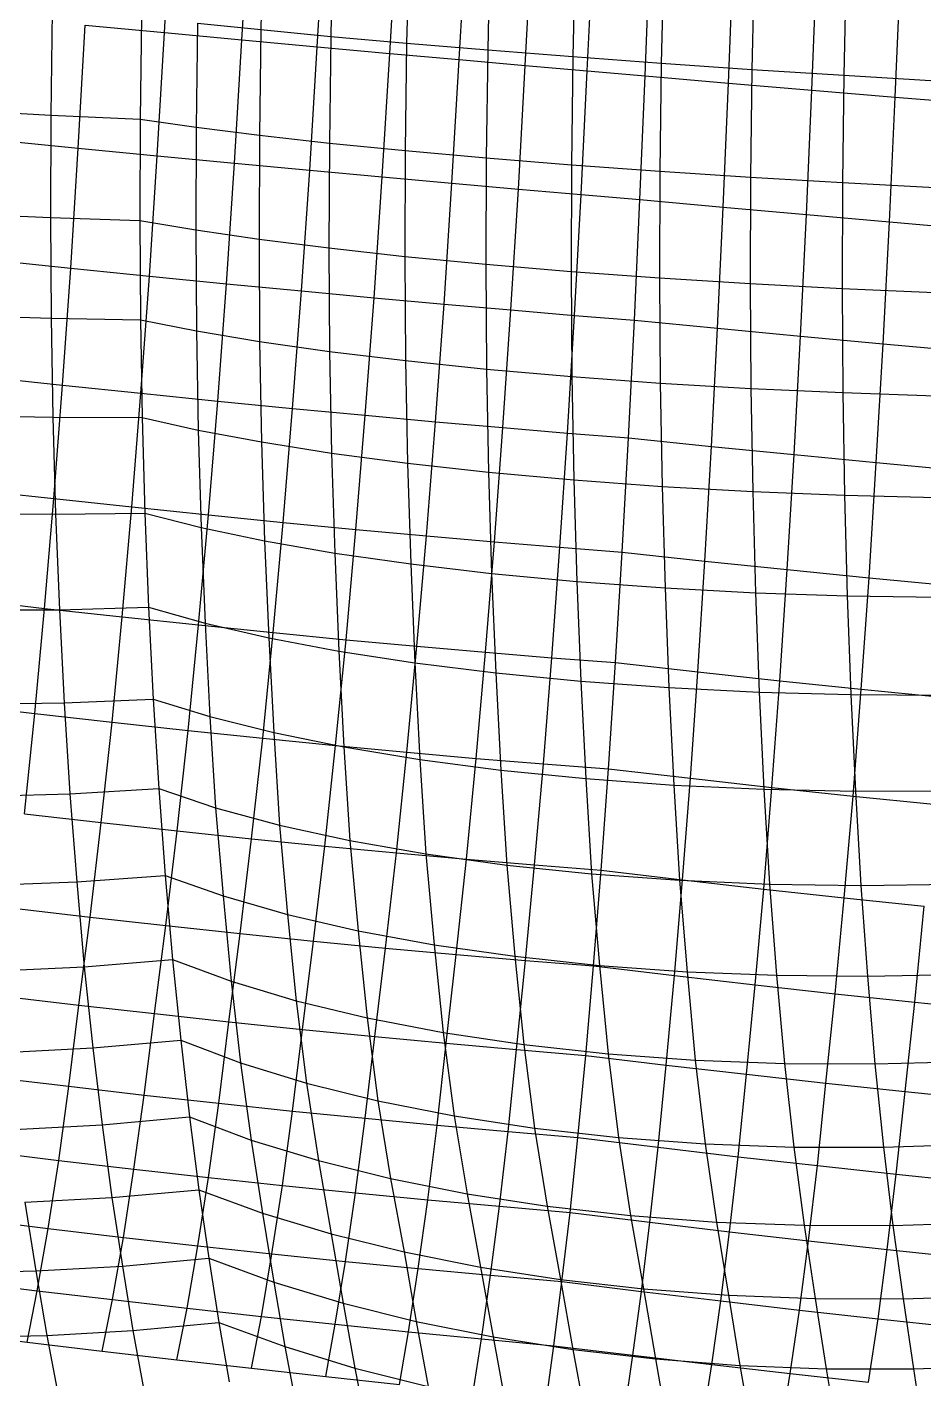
# Model space of a CAD drawing. Extents: x -429 to 429, y -1 to 209.
# Drawn here: x -203.63 to -181.95, y 22.61 to 55.28 of the extents above; entities that cross this region are included whole.
import ezdxf

# ---------------------------------------------------------------- set-up
doc = ezdxf.new("R2010")
doc.units = 0

msp = doc.modelspace()

# ---------------------------------------------------------------- linework, layer by layer
at = {"layer": 'default', "color": 3, "linetype": 'CONTINUOUS'}
for p, q in [((-200.312, 55.145, 54.241), (-200.144, 58.182, 54.443)), ((-198.438, 54.97, 53.578), (-198.264, 58.012, 53.782)), ((-196.618, 54.803, 52.778), (-196.441, 57.848, 52.976)), ((-194.864, 54.643, 51.844), (-194.688, 57.691, 52.031)), ((-193.186, 54.492, 50.782), (-193.014, 57.542, 50.952)), ((-191.591, 54.35, 49.598), (-191.431, 57.401, 49.745)), ((-190.09, 54.219, 48.299), (-189.947, 57.271, 48.418)), ((-188.69, 54.099, 46.89), (-188.572, 57.15, 46.979)), ((-188.69, 54.099, 46.89), (-188.572, 57.15, 46.979)), ((-186.678, 53.925, 47.055), (-186.558, 56.987, 47.183)), ((-184.66, 53.754, 47.07), (-184.534, 56.824, 47.231)), ((-182.647, 53.586, 46.935), (-182.514, 56.663, 47.12)), ((-202.398, 52.356, 54.55), (-202.232, 55.325, 54.762)), ((-202.232, 55.325, 54.762), (-200.312, 55.145, 54.241)), ((-200.486, 52.17, 54.02), (-200.312, 55.145, 54.241)), ((-200.312, 55.145, 54.241), (-198.438, 54.97, 53.578)), ((-198.617, 51.991, 53.355), (-198.438, 54.97, 53.578)), ((-198.438, 54.97, 53.578), (-196.618, 54.803, 52.778)), ((-196.8, 51.82, 52.56), (-196.618, 54.803, 52.778)), ((-196.618, 54.803, 52.778), (-194.864, 54.643, 51.844)), ((-195.046, 51.658, 51.637), (-194.864, 54.643, 51.844)), ((-194.864, 54.643, 51.844), (-193.186, 54.492, 50.782)), ((-193.361, 51.505, 50.592), (-193.186, 54.492, 50.782)), ((-193.186, 54.492, 50.782), (-191.591, 54.35, 49.598)), ((-191.756, 51.363, 49.43), (-191.591, 54.35, 49.598)), ((-191.591, 54.35, 49.598), (-190.09, 54.219, 48.299)), ((-190.238, 51.232, 48.156), (-190.09, 54.219, 48.299)), ((-190.09, 54.219, 48.299), (-188.69, 54.099, 46.89)), ((-188.815, 51.112, 46.778), (-188.69, 54.099, 46.89)), ((-188.815, 51.112, 46.778), (-188.69, 54.099, 46.89)), ((-188.69, 54.099, 46.89), (-186.678, 53.925, 47.055)), ((-186.806, 50.928, 46.905), (-186.678, 53.925, 47.055)), ((-186.678, 53.925, 47.055), (-184.66, 53.754, 47.07)), ((-184.793, 50.748, 46.889), (-184.66, 53.754, 47.07)), ((-184.66, 53.754, 47.07), (-182.647, 53.586, 46.935)), ((-182.786, 50.572, 46.73), (-182.647, 53.586, 46.935)), ((-182.647, 53.586, 46.935), (-180.65, 53.422, 46.651)), ((-204.344, 52.548, 54.942), (-202.398, 52.356, 54.55)), ((-202.578, 49.453, 54.297), (-202.398, 52.356, 54.55)), ((-202.398, 52.356, 54.55), (-200.486, 52.17, 54.02)), ((-200.674, 49.261, 53.757), (-200.486, 52.17, 54.02)), ((-200.486, 52.17, 54.02), (-198.617, 51.991, 53.355)), ((-198.811, 49.078, 53.091), (-198.617, 51.991, 53.355)), ((-198.617, 51.991, 53.355), (-196.8, 51.82, 52.56)), ((-196.997, 48.904, 52.301), (-196.8, 51.82, 52.56)), ((-196.8, 51.82, 52.56), (-195.046, 51.658, 51.637)), ((-195.242, 48.739, 51.391), (-195.046, 51.658, 51.637)), ((-195.046, 51.658, 51.637), (-193.361, 51.505, 50.592)), ((-193.551, 48.585, 50.364), (-193.361, 51.505, 50.592)), ((-193.361, 51.505, 50.592), (-191.756, 51.363, 49.43)), ((-191.934, 48.442, 49.226), (-191.756, 51.363, 49.43)), ((-191.756, 51.363, 49.43), (-190.238, 51.232, 48.156)), ((-190.398, 48.311, 47.982), (-190.238, 51.232, 48.156)), ((-190.238, 51.232, 48.156), (-188.815, 51.112, 46.778)), ((-188.949, 48.193, 46.638), (-188.815, 51.112, 46.778)), ((-188.949, 48.193, 46.638), (-188.815, 51.112, 46.778)), ((-188.815, 51.112, 46.778), (-186.806, 50.928, 46.905)), ((-186.943, 47.999, 46.722), (-186.806, 50.928, 46.905)), ((-186.806, 50.928, 46.905), (-184.793, 50.748, 46.889)), ((-184.936, 47.809, 46.671), (-184.793, 50.748, 46.889)), ((-184.793, 50.748, 46.889), (-182.786, 50.572, 46.73)), ((-182.937, 47.626, 46.486), (-182.786, 50.572, 46.73)), ((-182.786, 50.572, 46.73), (-180.797, 50.401, 46.429)), ((-204.515, 49.652, 54.708), (-202.578, 49.453, 54.297)), ((-202.776, 46.627, 53.992), (-202.578, 49.453, 54.297)), ((-202.578, 49.453, 54.297), (-200.674, 49.261, 53.757)), ((-200.881, 46.43, 53.441), (-200.674, 49.261, 53.757)), ((-200.674, 49.261, 53.757), (-198.811, 49.078, 53.091)), ((-199.025, 46.242, 52.772), (-198.811, 49.078, 53.091)), ((-198.811, 49.078, 53.091), (-196.997, 48.904, 52.301)), ((-197.215, 46.064, 51.988), (-196.997, 48.904, 52.301)), ((-196.997, 48.904, 52.301), (-195.242, 48.739, 51.391)), ((-195.457, 45.897, 51.092), (-195.242, 48.739, 51.391)), ((-195.242, 48.739, 51.391), (-193.551, 48.585, 50.364)), ((-193.76, 45.742, 50.088), (-193.551, 48.585, 50.364)), ((-193.551, 48.585, 50.364), (-191.934, 48.442, 49.226)), ((-192.129, 45.599, 48.98), (-191.934, 48.442, 49.226)), ((-191.934, 48.442, 49.226), (-190.398, 48.311, 47.982)), ((-190.57, 45.468, 47.772), (-190.398, 48.311, 47.982)), ((-190.398, 48.311, 47.982), (-188.949, 48.193, 46.638)), ((-189.091, 45.35, 46.469), (-188.949, 48.193, 46.638)), ((-189.091, 45.35, 46.469), (-188.949, 48.193, 46.638)), ((-188.949, 48.193, 46.638), (-186.943, 47.999, 46.722)), ((-187.09, 45.145, 46.501), (-186.943, 47.999, 46.722)), ((-186.943, 47.999, 46.722), (-184.936, 47.809, 46.671)), ((-185.091, 44.947, 46.408), (-184.936, 47.809, 46.671)), ((-184.936, 47.809, 46.671), (-182.937, 47.626, 46.486)), ((-183.101, 44.756, 46.191), (-182.937, 47.626, 46.486)), ((-182.937, 47.626, 46.486), (-180.956, 47.449, 46.166)), ((-204.702, 46.832, 54.424), (-202.776, 46.627, 53.992)), ((-202.985, 43.884, 53.656), (-202.776, 46.627, 53.992)), ((-202.776, 46.627, 53.992), (-200.881, 46.43, 53.441)), ((-201.099, 43.682, 53.093), (-200.881, 46.43, 53.441)), ((-200.881, 46.43, 53.441), (-199.025, 46.242, 52.772)), ((-199.249, 43.49, 52.421), (-199.025, 46.242, 52.772)), ((-199.025, 46.242, 52.772), (-197.215, 46.064, 51.988)), ((-197.441, 43.309, 51.643), (-197.215, 46.064, 51.988)), ((-197.215, 46.064, 51.988), (-195.457, 45.897, 51.092)), ((-195.682, 43.14, 50.762), (-195.457, 45.897, 51.092)), ((-195.457, 45.897, 51.092), (-193.76, 45.742, 50.088)), ((-193.977, 42.983, 49.78), (-193.76, 45.742, 50.088)), ((-193.76, 45.742, 50.088), (-192.129, 45.599, 48.98)), ((-192.332, 42.839, 48.701), (-192.129, 45.599, 48.98)), ((-192.129, 45.599, 48.98), (-190.57, 45.468, 47.772)), ((-190.752, 42.708, 47.529), (-190.57, 45.468, 47.772)), ((-190.57, 45.468, 47.772), (-189.091, 45.35, 46.469)), ((-189.244, 42.591, 46.267), (-189.091, 45.35, 46.469)), ((-189.244, 42.591, 46.267), (-189.091, 45.35, 46.469)), ((-189.091, 45.35, 46.469), (-187.09, 45.145, 46.501)), ((-187.248, 42.377, 46.248), (-187.09, 45.145, 46.501)), ((-187.09, 45.145, 46.501), (-185.091, 44.947, 46.408)), ((-185.256, 42.17, 46.113), (-185.091, 44.947, 46.408)), ((-185.091, 44.947, 46.408), (-183.101, 44.756, 46.191)), ((-183.276, 41.972, 45.864), (-183.101, 44.756, 46.191)), ((-183.101, 44.756, 46.191), (-181.13, 44.573, 45.849)), ((-204.9, 44.095, 54.11), (-202.985, 43.884, 53.656)), ((-203.209, 41.233, 53.274), (-202.985, 43.884, 53.656)), ((-202.985, 43.884, 53.656), (-201.099, 43.682, 53.093)), ((-201.333, 41.027, 52.697), (-201.099, 43.682, 53.093)), ((-201.099, 43.682, 53.093), (-199.249, 43.49, 52.421)), ((-199.489, 40.831, 52.022), (-199.249, 43.49, 52.421)), ((-199.249, 43.49, 52.421), (-197.441, 43.309, 51.643)), ((-197.684, 40.648, 51.25), (-197.441, 43.309, 51.643)), ((-197.441, 43.309, 51.643), (-195.682, 43.14, 50.762)), ((-195.922, 40.476, 50.385), (-195.682, 43.14, 50.762)), ((-195.682, 43.14, 50.762), (-193.977, 42.983, 49.78)), ((-194.209, 40.317, 49.427), (-193.977, 42.983, 49.78)), ((-193.977, 42.983, 49.78), (-192.332, 42.839, 48.701)), ((-192.549, 40.172, 48.381), (-192.332, 42.839, 48.701)), ((-192.332, 42.839, 48.701), (-190.752, 42.708, 47.529)), ((-190.946, 40.04, 47.248), (-190.752, 42.708, 47.529)), ((-190.752, 42.708, 47.529), (-189.244, 42.591, 46.267)), ((-189.406, 39.922, 46.032), (-189.244, 42.591, 46.267)), ((-189.406, 39.922, 46.032), (-189.244, 42.591, 46.267)), ((-189.244, 42.591, 46.267), (-187.248, 42.377, 46.248)), ((-187.417, 39.699, 45.957), (-187.248, 42.377, 46.248)), ((-187.248, 42.377, 46.248), (-185.256, 42.17, 46.113)), ((-185.435, 39.485, 45.776), (-185.256, 42.17, 46.113)), ((-185.256, 42.17, 46.113), (-183.276, 41.972, 45.864)), ((-183.465, 39.281, 45.491), (-183.276, 41.972, 45.864)), ((-183.276, 41.972, 45.864), (-181.314, 41.783, 45.5)), ((-205.114, 41.451, 53.751), (-203.209, 41.233, 53.274)), ((-203.446, 38.689, 52.858), (-203.209, 41.233, 53.274)), ((-203.209, 41.233, 53.274), (-201.333, 41.027, 52.697)), ((-201.578, 38.479, 52.267), (-201.333, 41.027, 52.697)), ((-201.333, 41.027, 52.697), (-199.489, 40.831, 52.022)), ((-199.74, 38.28, 51.588), (-199.489, 40.831, 52.022)), ((-199.489, 40.831, 52.022), (-197.684, 40.648, 51.25)), ((-197.937, 38.093, 50.822), (-197.684, 40.648, 51.25)), ((-197.684, 40.648, 51.25), (-195.922, 40.476, 50.385)), ((-196.173, 37.919, 49.972), (-195.922, 40.476, 50.385)), ((-195.922, 40.476, 50.385), (-194.209, 40.317, 49.427)), ((-194.45, 37.757, 49.039), (-194.209, 40.317, 49.427)), ((-194.209, 40.317, 49.427), (-192.549, 40.172, 48.381)), ((-192.775, 37.609, 48.025), (-192.549, 40.172, 48.381)), ((-192.549, 40.172, 48.381), (-190.946, 40.04, 47.248)), ((-191.149, 37.475, 46.933), (-190.946, 40.04, 47.248)), ((-190.946, 40.04, 47.248), (-189.406, 39.922, 46.032)), ((-189.578, 37.355, 45.765), (-189.406, 39.922, 46.032)), ((-189.578, 37.355, 45.765), (-189.406, 39.922, 46.032)), ((-189.406, 39.922, 46.032), (-187.417, 39.699, 45.957)), ((-187.596, 37.126, 45.632), (-187.417, 39.699, 45.957)), ((-187.417, 39.699, 45.957), (-185.435, 39.485, 45.776)), ((-185.624, 36.906, 45.405), (-185.435, 39.485, 45.776)), ((-185.435, 39.485, 45.776), (-183.465, 39.281, 45.491)), ((-183.664, 36.697, 45.084), (-183.465, 39.281, 45.491)), ((-183.465, 39.281, 45.491), (-181.512, 39.087, 45.103)), ((-205.339, 38.911, 53.359), (-203.446, 38.689, 52.858)), ((-203.696, 36.27, 52.397), (-203.446, 38.689, 52.858)), ((-203.446, 38.689, 52.858), (-201.578, 38.479, 52.267)), ((-201.838, 36.056, 51.791), (-201.578, 38.479, 52.267)), ((-201.578, 38.479, 52.267), (-199.74, 38.28, 51.588)), ((-200.006, 35.854, 51.108), (-199.74, 38.28, 51.588)), ((-199.74, 38.28, 51.588), (-197.937, 38.093, 50.822)), ((-198.205, 35.664, 50.349), (-197.937, 38.093, 50.822)), ((-197.937, 38.093, 50.822), (-196.173, 37.919, 49.972)), ((-196.436, 35.487, 49.515), (-196.173, 37.919, 49.972)), ((-196.173, 37.919, 49.972), (-194.45, 37.757, 49.039)), ((-194.704, 35.322, 48.609), (-194.45, 37.757, 49.039)), ((-194.45, 37.757, 49.039), (-192.775, 37.609, 48.025)), ((-193.012, 35.171, 47.632), (-192.775, 37.609, 48.025)), ((-192.775, 37.609, 48.025), (-191.149, 37.475, 46.933)), ((-191.362, 35.032, 46.585), (-191.149, 37.475, 46.933)), ((-191.149, 37.475, 46.933), (-189.578, 37.355, 45.765)), ((-189.756, 34.907, 45.47), (-189.578, 37.355, 45.765)), ((-189.756, 34.907, 45.47), (-189.578, 37.355, 45.765)), ((-189.578, 37.355, 45.765), (-187.596, 37.126, 45.632)), ((-187.785, 34.674, 45.273), (-187.596, 37.126, 45.632)), ((-187.596, 37.126, 45.632), (-185.624, 36.906, 45.405)), ((-185.823, 34.451, 44.994), (-185.624, 36.906, 45.405)), ((-185.624, 36.906, 45.405), (-183.664, 36.697, 45.084)), ((-183.875, 34.239, 44.634), (-183.664, 36.697, 45.084)), ((-183.664, 36.697, 45.084), (-181.721, 36.499, 44.67)), ((-203.696, 36.27, 52.397), (-201.838, 36.056, 51.791)), ((-202.108, 33.774, 51.28), (-201.838, 36.056, 51.791)), ((-201.838, 36.056, 51.791), (-200.006, 35.854, 51.108)), ((-200.282, 33.57, 50.592), (-200.006, 35.854, 51.108)), ((-200.006, 35.854, 51.108), (-198.205, 35.664, 50.349)), ((-198.482, 33.377, 49.84), (-198.205, 35.664, 50.349)), ((-198.205, 35.664, 50.349), (-196.436, 35.487, 49.515)), ((-196.709, 33.195, 49.024), (-196.436, 35.487, 49.515)), ((-196.436, 35.487, 49.515), (-194.704, 35.322, 48.609)), ((-194.967, 33.026, 48.146), (-194.704, 35.322, 48.609)), ((-194.704, 35.322, 48.609), (-193.012, 35.171, 47.632)), ((-193.256, 32.869, 47.207), (-193.012, 35.171, 47.632)), ((-193.012, 35.171, 47.632), (-191.362, 35.032, 46.585)), ((-191.58, 32.725, 46.208), (-191.362, 35.032, 46.585)), ((-191.362, 35.032, 46.585), (-189.756, 34.907, 45.47)), ((-189.941, 32.593, 45.15), (-189.756, 34.907, 45.47)), ((-189.941, 32.593, 45.15), (-189.756, 34.907, 45.47)), ((-189.756, 34.907, 45.47), (-187.785, 34.674, 45.273)), ((-187.981, 32.359, 44.886), (-187.785, 34.674, 45.273)), ((-187.785, 34.674, 45.273), (-185.823, 34.451, 44.994)), ((-186.032, 32.134, 44.553), (-185.823, 34.451, 44.994)), ((-185.823, 34.451, 44.994), (-183.875, 34.239, 44.634)), ((-203.957, 33.99, 51.903), (-202.108, 33.774, 51.28)), ((-184.095, 31.921, 44.151), (-183.875, 34.239, 44.634)), ((-183.875, 34.239, 44.634), (-181.943, 34.038, 44.193)), ((-182.174, 31.718, 43.68), (-181.943, 34.038, 44.193)), ((-202.378, 31.648, 50.764), (-202.108, 33.774, 51.28)), ((-202.108, 33.774, 51.28), (-200.282, 33.57, 50.592)), ((-200.556, 31.441, 50.071), (-200.282, 33.57, 50.592)), ((-200.282, 33.57, 50.592), (-198.482, 33.377, 49.84)), ((-198.756, 31.244, 49.325), (-198.482, 33.377, 49.84)), ((-198.482, 33.377, 49.84), (-196.709, 33.195, 49.024)), ((-196.978, 31.059, 48.525), (-196.709, 33.195, 49.024)), ((-196.709, 33.195, 49.024), (-194.967, 33.026, 48.146)), ((-195.225, 30.885, 47.673), (-194.967, 33.026, 48.146)), ((-194.967, 33.026, 48.146), (-193.256, 32.869, 47.207)), ((-193.498, 30.723, 46.77), (-193.256, 32.869, 47.207)), ((-193.256, 32.869, 47.207), (-191.58, 32.725, 46.208)), ((-191.798, 30.572, 45.816), (-191.58, 32.725, 46.208)), ((-191.58, 32.725, 46.208), (-189.941, 32.593, 45.15)), ((-190.128, 30.432, 44.812), (-189.941, 32.593, 45.15)), ((-190.128, 30.432, 44.812), (-189.941, 32.593, 45.15)), ((-189.941, 32.593, 45.15), (-187.981, 32.359, 44.886)), ((-188.18, 30.198, 44.485), (-187.981, 32.359, 44.886)), ((-187.981, 32.359, 44.886), (-186.032, 32.134, 44.553)), ((-186.243, 29.974, 44.101), (-186.032, 32.134, 44.553)), ((-186.032, 32.134, 44.553), (-184.095, 31.921, 44.151)), ((-204.219, 31.865, 51.403), (-202.378, 31.648, 50.764)), ((-184.318, 29.76, 43.659), (-184.095, 31.921, 44.151)), ((-184.095, 31.921, 44.151), (-182.174, 31.718, 43.68)), ((-182.406, 29.556, 43.161), (-182.174, 31.718, 43.68)), ((-182.174, 31.718, 43.68), (-180.271, 31.526, 43.142)), ((-202.62, 29.684, 50.311), (-202.378, 31.648, 50.764)), ((-202.378, 31.648, 50.764), (-200.556, 31.441, 50.071)), ((-200.8, 29.474, 49.614), (-200.556, 31.441, 50.071)), ((-200.556, 31.441, 50.071), (-198.756, 31.244, 49.325)), ((-198.998, 29.275, 48.87), (-198.756, 31.244, 49.325)), ((-198.756, 31.244, 49.325), (-196.978, 31.059, 48.525)), ((-197.217, 29.087, 48.079), (-196.978, 31.059, 48.525)), ((-196.978, 31.059, 48.525), (-195.225, 30.885, 47.673)), ((-195.457, 28.911, 47.242), (-195.225, 30.885, 47.673)), ((-195.225, 30.885, 47.673), (-193.498, 30.723, 46.77)), ((-193.719, 28.746, 46.359), (-193.498, 30.723, 46.77)), ((-193.498, 30.723, 46.77), (-191.798, 30.572, 45.816)), ((-192.005, 28.592, 45.431), (-191.798, 30.572, 45.816)), ((-191.798, 30.572, 45.816), (-190.128, 30.432, 44.812)), ((-190.316, 28.45, 44.459), (-190.128, 30.432, 44.812)), ((-190.316, 28.45, 44.459), (-190.128, 30.432, 44.812)), ((-190.128, 30.432, 44.812), (-188.18, 30.198, 44.485)), ((-188.375, 28.212, 44.095), (-188.18, 30.198, 44.485)), ((-188.18, 30.198, 44.485), (-186.243, 29.974, 44.101)), ((-204.457, 29.905, 50.959), (-202.62, 29.684, 50.311)), ((-186.444, 27.984, 43.68), (-186.243, 29.974, 44.101)), ((-186.243, 29.974, 44.101), (-184.318, 29.76, 43.659)), ((-184.525, 27.767, 43.215), (-184.318, 29.76, 43.659)), ((-184.318, 29.76, 43.659), (-182.406, 29.556, 43.161)), ((-202.868, 27.893, 49.83), (-202.62, 29.684, 50.311)), ((-202.62, 29.684, 50.311), (-200.8, 29.474, 49.614)), ((-201.049, 27.681, 49.129), (-200.8, 29.474, 49.614)), ((-200.8, 29.474, 49.614), (-198.998, 29.275, 48.87)), ((-182.618, 27.561, 42.7), (-182.406, 29.556, 43.161)), ((-182.406, 29.556, 43.161), (-180.51, 29.363, 42.606)), ((-199.246, 27.479, 48.388), (-198.998, 29.275, 48.87)), ((-198.998, 29.275, 48.87), (-197.217, 29.087, 48.079)), ((-197.461, 27.289, 47.606), (-197.217, 29.087, 48.079)), ((-197.217, 29.087, 48.079), (-195.457, 28.911, 47.242)), ((-195.693, 27.11, 46.785), (-195.457, 28.911, 47.242)), ((-195.457, 28.911, 47.242), (-193.719, 28.746, 46.359)), ((-193.944, 26.941, 45.923), (-193.719, 28.746, 46.359)), ((-193.719, 28.746, 46.359), (-192.005, 28.592, 45.431)), ((-192.215, 26.785, 45.022), (-192.005, 28.592, 45.431)), ((-192.005, 28.592, 45.431), (-190.316, 28.45, 44.459)), ((-190.507, 26.639, 44.083), (-190.316, 28.45, 44.459)), ((-190.507, 26.639, 44.083), (-190.316, 28.45, 44.459)), ((-190.316, 28.45, 44.459), (-188.375, 28.212, 44.095)), ((-204.701, 28.116, 50.489), (-202.868, 27.893, 49.83)), ((-188.574, 26.399, 43.68), (-188.375, 28.212, 44.095)), ((-188.375, 28.212, 44.095), (-186.444, 27.984, 43.68)), ((-203.124, 26.249, 49.316), (-202.868, 27.893, 49.83)), ((-202.868, 27.893, 49.83), (-201.049, 27.681, 49.129)), ((-186.651, 26.169, 43.234), (-186.444, 27.984, 43.68)), ((-186.444, 27.984, 43.68), (-184.525, 27.767, 43.215)), ((-184.737, 25.95, 42.745), (-184.525, 27.767, 43.215)), ((-184.525, 27.767, 43.215), (-182.618, 27.561, 42.7)), ((-201.306, 26.034, 48.612), (-201.049, 27.681, 49.129)), ((-201.049, 27.681, 49.129), (-199.246, 27.479, 48.388)), ((-199.502, 25.83, 47.873), (-199.246, 27.479, 48.388)), ((-199.246, 27.479, 48.388), (-197.461, 27.289, 47.606)), ((-182.835, 25.741, 42.212), (-182.618, 27.561, 42.7)), ((-182.618, 27.561, 42.7), (-180.725, 27.365, 42.136)), ((-197.712, 25.636, 47.101), (-197.461, 27.289, 47.606)), ((-197.461, 27.289, 47.606), (-195.693, 27.11, 46.785)), ((-195.936, 25.453, 46.295), (-195.693, 27.11, 46.785)), ((-195.693, 27.11, 46.785), (-193.944, 26.941, 45.923)), ((-194.176, 25.28, 45.457), (-193.944, 26.941, 45.923)), ((-193.944, 26.941, 45.923), (-192.215, 26.785, 45.022)), ((-204.954, 26.473, 49.987), (-203.124, 26.249, 49.316)), ((-192.432, 25.117, 44.585), (-192.215, 26.785, 45.022)), ((-192.215, 26.785, 45.022), (-190.507, 26.639, 44.083)), ((-190.704, 24.965, 43.681), (-190.507, 26.639, 44.083)), ((-190.704, 24.965, 43.681), (-190.507, 26.639, 44.083)), ((-190.507, 26.639, 44.083), (-188.574, 26.399, 43.68)), ((-203.386, 24.746, 48.778), (-203.124, 26.249, 49.316)), ((-203.124, 26.249, 49.316), (-201.306, 26.034, 48.612)), ((-188.78, 24.726, 43.237), (-188.574, 26.399, 43.68)), ((-188.574, 26.399, 43.68), (-186.651, 26.169, 43.234)), ((-186.864, 24.497, 42.758), (-186.651, 26.169, 43.234)), ((-186.651, 26.169, 43.234), (-184.737, 25.95, 42.745)), ((-201.57, 24.531, 48.068), (-201.306, 26.034, 48.612)), ((-201.306, 26.034, 48.612), (-199.502, 25.83, 47.873)), ((-199.764, 24.323, 47.333), (-199.502, 25.83, 47.873)), ((-199.502, 25.83, 47.873), (-197.712, 25.636, 47.101)), ((-184.957, 24.278, 42.242), (-184.737, 25.95, 42.745)), ((-184.737, 25.95, 42.745), (-182.835, 25.741, 42.212)), ((-197.968, 24.125, 46.572), (-197.712, 25.636, 47.101)), ((-197.712, 25.636, 47.101), (-195.936, 25.453, 46.295)), ((-183.06, 24.069, 41.691), (-182.835, 25.741, 42.212)), ((-182.835, 25.741, 42.212), (-180.945, 25.543, 41.636)), ((-196.184, 23.935, 45.785), (-195.936, 25.453, 46.295)), ((-195.936, 25.453, 46.295), (-194.176, 25.28, 45.457)), ((-194.411, 23.753, 44.972), (-194.176, 25.28, 45.457)), ((-194.176, 25.28, 45.457), (-192.432, 25.117, 44.585)), ((-205.212, 24.97, 49.461), (-203.386, 24.746, 48.778)), ((-192.65, 23.58, 44.134), (-192.432, 25.117, 44.585)), ((-192.432, 25.117, 44.585), (-190.704, 24.965, 43.681)), ((-190.901, 23.415, 43.271), (-190.704, 24.965, 43.681)), ((-190.901, 23.415, 43.271), (-190.704, 24.965, 43.681)), ((-190.704, 24.965, 43.681), (-188.78, 24.726, 43.237)), ((-203.632, 23.504, 48.262), (-203.386, 24.746, 48.778)), ((-203.386, 24.746, 48.778), (-201.57, 24.531, 48.068)), ((-201.818, 23.288, 47.548), (-201.57, 24.531, 48.068)), ((-201.57, 24.531, 48.068), (-199.764, 24.323, 47.333)), ((-188.987, 23.184, 42.781), (-188.78, 24.726, 43.237)), ((-188.78, 24.726, 43.237), (-186.864, 24.497, 42.758)), ((-200.009, 23.077, 46.816), (-199.764, 24.323, 47.333)), ((-199.764, 24.323, 47.333), (-197.968, 24.125, 46.572)), ((-187.08, 22.961, 42.263), (-186.864, 24.497, 42.758)), ((-186.864, 24.497, 42.758), (-184.957, 24.278, 42.242)), ((-185.181, 22.746, 41.718), (-184.957, 24.278, 42.242)), ((-184.957, 24.278, 42.242), (-183.06, 24.069, 41.691)), ((-198.208, 22.873, 46.068), (-197.968, 24.125, 46.572)), ((-197.968, 24.125, 46.572), (-196.184, 23.935, 45.785)), ((-196.414, 22.675, 45.303), (-196.184, 23.935, 45.785)), ((-196.184, 23.935, 45.785), (-194.411, 23.753, 44.972)), ((-183.289, 22.539, 41.145), (-183.06, 24.069, 41.691)), ((-183.06, 24.069, 41.691), (-181.173, 23.87, 41.104)), ((-205.454, 23.726, 48.959), (-203.632, 23.504, 48.262)), ((-194.626, 22.482, 44.521), (-194.411, 23.753, 44.972)), ((-194.411, 23.753, 44.972), (-192.65, 23.58, 44.134)), ((-192.847, 22.296, 43.722), (-192.65, 23.58, 44.134)), ((-192.65, 23.58, 44.134), (-190.901, 23.415, 43.271)), ((-203.632, 23.504, 48.262), (-201.818, 23.288, 47.548)), ((-201.818, 23.288, 47.548), (-200.009, 23.077, 46.816)), ((-191.074, 22.116, 42.907), (-190.901, 23.415, 43.271)), ((-191.074, 22.116, 42.907), (-190.901, 23.415, 43.271)), ((-190.901, 23.415, 43.271), (-188.987, 23.184, 42.781)), ((-200.009, 23.077, 46.816), (-198.208, 22.873, 46.068)), ((-198.208, 22.873, 46.068), (-196.414, 22.675, 45.303)), ((-189.174, 21.896, 42.363), (-188.987, 23.184, 42.781)), ((-188.987, 23.184, 42.781), (-187.08, 22.961, 42.263)), ((-187.279, 21.682, 41.802), (-187.08, 22.961, 42.263)), ((-187.08, 22.961, 42.263), (-185.181, 22.746, 41.718)), ((-196.414, 22.675, 45.303), (-194.626, 22.482, 44.521)), ((-185.389, 21.474, 41.222), (-185.181, 22.746, 41.718)), ((-185.181, 22.746, 41.718), (-183.289, 22.539, 41.145))]:
    msp.add_line(p, q, dxfattribs=at)
at = {"layer": 'default', "color": 5, "linetype": 'CONTINUOUS'}
for p, q in [((-197.925, 57.805, 10.88), (-197.983, 55.216, 10.914)), ((-196.233, 57.666, 9.403), (-196.291, 55.052, 9.436)), ((-194.398, 57.52, 8.112), (-194.456, 54.888, 8.146)), ((-192.44, 57.369, 7.022), (-192.497, 54.725, 7.056)), ((-190.381, 57.215, 6.145), (-190.438, 54.564, 6.179)), ((-188.244, 57.058, 5.492), (-188.3, 54.407, 5.525)), ((-186.052, 56.902, 5.068), (-186.107, 54.256, 5.101)), ((-183.83, 56.747, 4.879), (-183.885, 54.114, 4.912)), ((-203.025, 55.663, 13.961), (-203.06, 53.15, 14.056)), ((-200.864, 55.531, 14.361), (-200.898, 53.049, 14.456)), ((-200.864, 55.531, 14.361), (-200.898, 53.049, 14.456)), ((-199.513, 55.376, 12.561), (-199.547, 52.857, 12.657)), ((-199.513, 55.376, 12.561), (-197.983, 55.216, 10.914)), ((-197.983, 55.216, 10.914), (-198.017, 52.666, 11.011)), ((-197.983, 55.216, 10.914), (-196.291, 55.052, 9.436)), ((-196.291, 55.052, 9.436), (-196.325, 52.477, 9.534)), ((-196.291, 55.052, 9.436), (-194.456, 54.888, 8.146)), ((-194.456, 54.888, 8.146), (-194.489, 52.294, 8.244)), ((-194.456, 54.888, 8.146), (-192.497, 54.725, 7.056)), ((-192.497, 54.725, 7.056), (-192.531, 52.117, 7.155)), ((-192.497, 54.725, 7.056), (-190.438, 54.564, 6.179)), ((-190.438, 54.564, 6.179), (-190.471, 51.95, 6.279)), ((-190.438, 54.564, 6.179), (-188.3, 54.407, 5.525)), ((-188.3, 54.407, 5.525), (-188.333, 51.793, 5.625)), ((-188.3, 54.407, 5.525), (-186.107, 54.256, 5.101)), ((-186.107, 54.256, 5.101), (-186.14, 51.649, 5.201)), ((-186.107, 54.256, 5.101), (-183.885, 54.114, 4.912)), ((-183.885, 54.114, 4.912), (-183.916, 51.519, 5.011)), ((-183.885, 54.114, 4.912), (-181.656, 53.98, 4.96)), ((-205.253, 53.271, 13.89), (-203.06, 53.15, 14.056)), ((-203.06, 53.15, 14.056), (-203.069, 50.678, 14.215)), ((-203.06, 53.15, 14.056), (-200.898, 53.049, 14.456)), ((-200.898, 53.049, 14.456), (-200.906, 50.607, 14.612)), ((-200.898, 53.049, 14.456), (-200.906, 50.607, 14.612)), ((-200.898, 53.049, 14.456), (-199.547, 52.857, 12.657)), ((-199.547, 52.857, 12.657), (-199.556, 50.378, 12.817)), ((-199.547, 52.857, 12.657), (-198.017, 52.666, 11.011)), ((-198.017, 52.666, 11.011), (-198.026, 50.155, 11.172)), ((-198.017, 52.666, 11.011), (-196.325, 52.477, 9.534)), ((-196.325, 52.477, 9.534), (-196.334, 49.941, 9.697)), ((-196.325, 52.477, 9.534), (-194.489, 52.294, 8.244)), ((-194.489, 52.294, 8.244), (-194.498, 49.737, 8.409)), ((-194.489, 52.294, 8.244), (-192.531, 52.117, 7.155)), ((-192.531, 52.117, 7.155), (-192.54, 49.548, 7.321)), ((-192.531, 52.117, 7.155), (-190.471, 51.95, 6.279)), ((-190.471, 51.95, 6.279), (-190.48, 49.373, 6.445)), ((-190.471, 51.95, 6.279), (-188.333, 51.793, 5.625)), ((-188.333, 51.793, 5.625), (-188.341, 49.217, 5.791)), ((-188.333, 51.793, 5.625), (-186.14, 51.649, 5.201)), ((-186.14, 51.649, 5.201), (-186.148, 49.079, 5.366)), ((-186.14, 51.649, 5.201), (-183.916, 51.519, 5.011)), ((-183.916, 51.519, 5.011), (-183.924, 48.962, 5.176)), ((-183.916, 51.519, 5.011), (-181.687, 51.404, 5.058)), ((-205.262, 50.773, 14.05), (-203.069, 50.678, 14.215)), ((-203.069, 50.678, 14.215), (-200.906, 50.607, 14.612)), ((-203.069, 50.678, 14.215), (-203.053, 48.246, 14.438)), ((-200.906, 50.607, 14.612), (-199.556, 50.378, 12.817)), ((-200.906, 50.607, 14.612), (-200.891, 48.208, 14.832)), ((-200.906, 50.607, 14.612), (-200.891, 48.208, 14.832)), ((-199.556, 50.378, 12.817), (-198.026, 50.155, 11.172)), ((-199.556, 50.378, 12.817), (-199.54, 47.939, 13.04)), ((-198.026, 50.155, 11.172), (-196.334, 49.941, 9.697)), ((-198.026, 50.155, 11.172), (-198.01, 47.683, 11.399)), ((-196.334, 49.941, 9.697), (-194.498, 49.737, 8.409)), ((-196.334, 49.941, 9.697), (-196.318, 47.442, 9.927)), ((-194.498, 49.737, 8.409), (-192.54, 49.548, 7.321)), ((-194.498, 49.737, 8.409), (-194.483, 47.219, 8.64)), ((-192.54, 49.548, 7.321), (-190.48, 49.373, 6.445)), ((-192.54, 49.548, 7.321), (-192.524, 47.016, 7.553)), ((-190.48, 49.373, 6.445), (-188.341, 49.217, 5.791)), ((-190.48, 49.373, 6.445), (-190.464, 46.835, 6.678)), ((-188.341, 49.217, 5.791), (-186.148, 49.079, 5.366)), ((-188.341, 49.217, 5.791), (-188.326, 46.678, 6.024)), ((-186.148, 49.079, 5.366), (-183.924, 48.962, 5.176)), ((-186.148, 49.079, 5.366), (-186.133, 46.548, 5.6)), ((-183.924, 48.962, 5.176), (-181.695, 48.867, 5.222)), ((-183.924, 48.962, 5.176), (-183.909, 46.445, 5.408)), ((-205.246, 48.314, 14.275), (-203.053, 48.246, 14.438)), ((-203.053, 48.246, 14.438), (-200.891, 48.208, 14.832)), ((-203.053, 48.246, 14.438), (-203.011, 45.854, 14.729)), ((-200.891, 48.208, 14.832), (-199.54, 47.939, 13.04)), ((-200.891, 48.208, 14.832), (-200.85, 45.848, 15.115)), ((-200.891, 48.208, 14.832), (-200.85, 45.848, 15.115)), ((-199.54, 47.939, 13.04), (-198.01, 47.683, 11.399)), ((-199.54, 47.939, 13.04), (-199.496, 45.541, 13.332)), ((-198.01, 47.683, 11.399), (-196.318, 47.442, 9.927)), ((-198.01, 47.683, 11.399), (-197.963, 45.253, 11.698)), ((-196.318, 47.442, 9.927), (-194.483, 47.219, 8.64)), ((-196.318, 47.442, 9.927), (-196.27, 44.985, 10.233)), ((-194.483, 47.219, 8.64), (-192.524, 47.016, 7.553)), ((-194.483, 47.219, 8.64), (-194.434, 44.741, 8.952)), ((-192.524, 47.016, 7.553), (-190.464, 46.835, 6.678)), ((-192.524, 47.016, 7.553), (-192.476, 44.525, 7.869)), ((-190.464, 46.835, 6.678), (-188.326, 46.678, 6.024)), ((-190.464, 46.835, 6.678), (-190.418, 44.337, 6.996)), ((-188.326, 46.678, 6.024), (-186.133, 46.548, 5.6)), ((-188.326, 46.678, 6.024), (-188.281, 44.181, 6.342)), ((-186.133, 46.548, 5.6), (-183.909, 46.445, 5.408)), ((-186.133, 46.548, 5.6), (-186.09, 44.058, 5.916)), ((-183.909, 46.445, 5.408), (-181.68, 46.371, 5.452)), ((-183.909, 46.445, 5.408), (-183.868, 43.969, 5.72)), ((-205.203, 45.897, 14.573), (-203.011, 45.854, 14.729)), ((-203.011, 45.854, 14.729), (-200.85, 45.848, 15.115)), ((-203.011, 45.854, 14.729), (-202.944, 43.505, 15.086)), ((-200.85, 45.848, 15.115), (-199.496, 45.541, 13.332)), ((-200.85, 45.848, 15.115), (-200.785, 43.531, 15.459)), ((-200.85, 45.848, 15.115), (-200.785, 43.531, 15.459)), ((-199.496, 45.541, 13.332), (-197.963, 45.253, 11.698)), ((-199.496, 45.541, 13.332), (-199.426, 43.185, 13.688)), ((-197.963, 45.253, 11.698), (-196.27, 44.985, 10.233)), ((-197.963, 45.253, 11.698), (-197.89, 42.864, 12.066)), ((-196.27, 44.985, 10.233), (-194.434, 44.741, 8.952)), ((-196.27, 44.985, 10.233), (-196.195, 42.57, 10.61)), ((-194.434, 44.741, 8.952), (-192.476, 44.525, 7.869)), ((-194.434, 44.741, 8.952), (-194.358, 42.307, 9.336)), ((-192.476, 44.525, 7.869), (-190.418, 44.337, 6.996)), ((-192.476, 44.525, 7.869), (-192.401, 42.077, 8.258)), ((-190.418, 44.337, 6.996), (-188.281, 44.181, 6.342)), ((-190.418, 44.337, 6.996), (-190.345, 41.883, 7.388)), ((-188.281, 44.181, 6.342), (-186.09, 44.058, 5.916)), ((-188.281, 44.181, 6.342), (-188.21, 41.727, 6.735)), ((-186.09, 44.058, 5.916), (-183.868, 43.969, 5.72)), ((-186.09, 44.058, 5.916), (-186.022, 41.611, 6.306)), ((-183.868, 43.969, 5.72), (-181.641, 43.915, 5.759)), ((-183.868, 43.969, 5.72), (-183.804, 41.536, 6.105)), ((-205.133, 43.521, 14.94), (-202.944, 43.505, 15.086)), ((-202.944, 43.505, 15.086), (-200.785, 43.531, 15.459)), ((-202.944, 43.505, 15.086), (-202.853, 41.201, 15.504)), ((-200.785, 43.531, 15.459), (-199.426, 43.185, 13.688)), ((-200.785, 43.531, 15.459), (-200.696, 41.26, 15.863)), ((-200.785, 43.531, 15.459), (-200.696, 41.26, 15.863)), ((-199.426, 43.185, 13.688), (-197.89, 42.864, 12.066)), ((-199.426, 43.185, 13.688), (-199.331, 40.876, 14.107)), ((-197.89, 42.864, 12.066), (-196.195, 42.57, 10.61)), ((-197.89, 42.864, 12.066), (-197.792, 40.522, 12.497)), ((-196.195, 42.57, 10.61), (-194.358, 42.307, 9.336)), ((-196.195, 42.57, 10.61), (-196.095, 40.201, 11.051)), ((-194.358, 42.307, 9.336), (-192.401, 42.077, 8.258)), ((-194.358, 42.307, 9.336), (-194.258, 39.918, 9.785)), ((-192.401, 42.077, 8.258), (-190.345, 41.883, 7.388)), ((-192.401, 42.077, 8.258), (-192.302, 39.675, 8.713)), ((-190.345, 41.883, 7.388), (-188.21, 41.727, 6.735)), ((-190.345, 41.883, 7.388), (-190.247, 39.475, 7.845)), ((-188.21, 41.727, 6.735), (-186.022, 41.611, 6.306)), ((-188.21, 41.727, 6.735), (-188.116, 39.32, 7.192)), ((-186.022, 41.611, 6.306), (-183.804, 41.536, 6.105)), ((-186.022, 41.611, 6.306), (-185.931, 39.211, 6.761)), ((-183.804, 41.536, 6.105), (-181.579, 41.503, 6.136)), ((-183.804, 41.536, 6.105), (-183.716, 39.15, 6.555)), ((-205.038, 41.191, 15.369), (-202.853, 41.201, 15.504)), ((-202.853, 41.201, 15.504), (-200.696, 41.26, 15.863)), ((-202.853, 41.201, 15.504), (-202.737, 38.949, 15.982)), ((-200.696, 41.26, 15.863), (-199.331, 40.876, 14.107)), ((-200.696, 41.26, 15.863), (-200.584, 39.04, 16.327)), ((-200.696, 41.26, 15.863), (-200.584, 39.04, 16.327)), ((-199.331, 40.876, 14.107), (-197.792, 40.522, 12.497)), ((-199.331, 40.876, 14.107), (-199.213, 38.618, 14.585)), ((-197.792, 40.522, 12.497), (-196.095, 40.201, 11.051)), ((-197.792, 40.522, 12.497), (-197.67, 38.231, 12.989)), ((-196.095, 40.201, 11.051), (-194.258, 39.918, 9.785)), ((-196.095, 40.201, 11.051), (-195.971, 37.885, 11.554)), ((-194.258, 39.918, 9.785), (-192.302, 39.675, 8.713)), ((-194.258, 39.918, 9.785), (-194.134, 37.582, 10.297)), ((-192.302, 39.675, 8.713), (-190.247, 39.475, 7.845)), ((-192.302, 39.675, 8.713), (-192.179, 37.325, 9.231)), ((-190.247, 39.475, 7.845), (-188.116, 39.32, 7.192)), ((-190.247, 39.475, 7.845), (-190.127, 37.119, 8.367)), ((-188.116, 39.32, 7.192), (-185.931, 39.211, 6.761)), ((-188.116, 39.32, 7.192), (-187.999, 36.964, 7.714)), ((-185.931, 39.211, 6.761), (-183.716, 39.15, 6.555)), ((-185.931, 39.211, 6.761), (-185.817, 36.863, 7.279)), ((-204.918, 38.913, 15.858), (-202.737, 38.949, 15.982)), ((-202.737, 38.949, 15.982), (-200.584, 39.04, 16.327)), ((-202.737, 38.949, 15.982), (-202.597, 36.753, 16.514)), ((-200.584, 39.04, 16.327), (-199.213, 38.618, 14.585)), ((-200.584, 39.04, 16.327), (-200.449, 36.878, 16.848)), ((-200.584, 39.04, 16.327), (-200.449, 36.878, 16.848)), ((-183.716, 39.15, 6.555), (-181.495, 39.138, 6.577)), ((-183.716, 39.15, 6.555), (-183.606, 36.816, 7.068)), ((-199.213, 38.618, 14.585), (-197.67, 38.231, 12.989)), ((-199.213, 38.618, 14.585), (-199.074, 36.416, 15.12)), ((-197.67, 38.231, 12.989), (-195.971, 37.885, 11.554)), ((-197.67, 38.231, 12.989), (-197.529, 35.996, 13.535)), ((-195.971, 37.885, 11.554), (-194.134, 37.582, 10.297)), ((-195.971, 37.885, 11.554), (-195.828, 35.623, 12.111)), ((-194.134, 37.582, 10.297), (-192.179, 37.325, 9.231)), ((-194.134, 37.582, 10.297), (-193.992, 35.3, 10.861)), ((-192.179, 37.325, 9.231), (-190.127, 37.119, 8.367)), ((-192.179, 37.325, 9.231), (-192.037, 35.031, 9.8)), ((-190.127, 37.119, 8.367), (-187.999, 36.964, 7.714)), ((-190.127, 37.119, 8.367), (-189.987, 34.818, 8.939)), ((-187.999, 36.964, 7.714), (-185.817, 36.863, 7.279)), ((-187.999, 36.964, 7.714), (-187.861, 34.664, 8.287)), ((-204.774, 36.69, 16.4), (-202.597, 36.753, 16.514)), ((-202.597, 36.753, 16.514), (-200.449, 36.878, 16.848)), ((-202.597, 36.753, 16.514), (-202.434, 34.628, 17.128)), ((-200.449, 36.878, 16.848), (-199.074, 36.416, 15.12)), ((-200.449, 36.878, 16.848), (-200.292, 34.778, 17.422)), ((-200.449, 36.878, 16.848), (-200.292, 34.778, 17.422)), ((-185.817, 36.863, 7.279), (-183.606, 36.816, 7.068)), ((-185.817, 36.863, 7.279), (-185.683, 34.57, 7.85)), ((-183.606, 36.816, 7.068), (-181.389, 36.825, 7.081)), ((-183.606, 36.816, 7.068), (-183.475, 34.538, 7.633)), ((-199.074, 36.416, 15.12), (-197.529, 35.996, 13.535)), ((-199.074, 36.416, 15.12), (-198.896, 34.284, 15.73)), ((-197.529, 35.996, 13.535), (-195.828, 35.623, 12.111)), ((-197.529, 35.996, 13.535), (-197.336, 33.838, 14.177)), ((-195.828, 35.623, 12.111), (-193.992, 35.3, 10.861)), ((-195.828, 35.623, 12.111), (-195.628, 33.443, 12.78)), ((-193.992, 35.3, 10.861), (-192.037, 35.031, 9.8)), ((-193.992, 35.3, 10.861), (-193.79, 33.104, 11.553)), ((-192.037, 35.031, 9.8), (-189.987, 34.818, 8.939)), ((-192.037, 35.031, 9.8), (-191.839, 32.825, 10.507)), ((-204.602, 34.545, 17.046), (-202.434, 34.628, 17.128)), ((-202.434, 34.628, 17.128), (-200.292, 34.778, 17.422)), ((-202.434, 34.628, 17.128), (-202.25, 32.575, 17.788)), ((-200.292, 34.778, 17.422), (-198.896, 34.284, 15.73)), ((-200.292, 34.778, 17.422), (-200.114, 32.748, 18.044)), ((-200.292, 34.778, 17.422), (-200.114, 32.748, 18.044)), ((-189.987, 34.818, 8.939), (-187.861, 34.664, 8.287)), ((-189.987, 34.818, 8.939), (-189.795, 32.607, 9.654)), ((-187.861, 34.664, 8.287), (-185.683, 34.57, 7.85)), ((-187.861, 34.664, 8.287), (-187.678, 32.454, 9.001)), ((-185.683, 34.57, 7.85), (-183.475, 34.538, 7.633)), ((-185.683, 34.57, 7.85), (-185.511, 32.366, 8.556)), ((-183.475, 34.538, 7.633), (-181.262, 34.568, 7.639)), ((-183.475, 34.538, 7.633), (-183.314, 32.344, 8.323)), ((-198.896, 34.284, 15.73), (-197.336, 33.838, 14.177)), ((-198.896, 34.284, 15.73), (-198.699, 32.224, 16.387)), ((-197.336, 33.838, 14.177), (-195.628, 33.443, 12.78)), ((-197.336, 33.838, 14.177), (-197.127, 31.752, 14.865)), ((-195.628, 33.443, 12.78), (-193.79, 33.104, 11.553)), ((-195.628, 33.443, 12.78), (-195.412, 31.337, 13.495)), ((-193.79, 33.104, 11.553), (-191.839, 32.825, 10.507)), ((-193.79, 33.104, 11.553), (-193.572, 30.983, 12.288)), ((-202.25, 32.575, 17.788), (-200.114, 32.748, 18.044)), ((-200.114, 32.748, 18.044), (-198.699, 32.224, 16.387)), ((-200.114, 32.748, 18.044), (-199.919, 30.8, 18.709)), ((-200.114, 32.748, 18.044), (-199.919, 30.8, 18.709)), ((-191.839, 32.825, 10.507), (-189.795, 32.607, 9.654)), ((-191.839, 32.825, 10.507), (-191.624, 30.694, 11.256)), ((-204.408, 32.472, 17.735), (-202.25, 32.575, 17.788)), ((-202.25, 32.575, 17.788), (-202.045, 30.613, 18.513)), ((-189.795, 32.607, 9.654), (-187.678, 32.454, 9.001)), ((-189.795, 32.607, 9.654), (-189.586, 30.471, 10.41)), ((-187.678, 32.454, 9.001), (-185.511, 32.366, 8.556)), ((-187.678, 32.454, 9.001), (-187.478, 30.318, 9.758)), ((-185.511, 32.366, 8.556), (-183.314, 32.344, 8.323)), ((-185.511, 32.366, 8.556), (-185.321, 30.236, 9.305)), ((-183.314, 32.344, 8.323), (-181.111, 32.39, 8.304)), ((-183.314, 32.344, 8.323), (-183.135, 30.225, 9.056)), ((-198.699, 32.224, 16.387), (-197.127, 31.752, 14.865)), ((-198.699, 32.224, 16.387), (-198.471, 30.254, 17.105)), ((-197.127, 31.752, 14.865), (-195.412, 31.337, 13.495)), ((-197.127, 31.752, 14.865), (-196.876, 29.764, 15.631)), ((-195.412, 31.337, 13.495), (-193.572, 30.983, 12.288)), ((-195.412, 31.337, 13.495), (-195.15, 29.336, 14.301)), ((-202.045, 30.613, 18.513), (-199.919, 30.8, 18.709)), ((-199.919, 30.8, 18.709), (-198.471, 30.254, 17.105)), ((-199.919, 30.8, 18.709), (-199.706, 28.943, 19.411)), ((-199.919, 30.8, 18.709), (-199.706, 28.943, 19.411)), ((-193.572, 30.983, 12.288), (-191.624, 30.694, 11.256)), ((-193.572, 30.983, 12.288), (-193.306, 28.972, 13.126)), ((-204.19, 30.498, 18.509), (-202.045, 30.613, 18.513)), ((-202.045, 30.613, 18.513), (-201.821, 28.754, 19.296)), ((-191.624, 30.694, 11.256), (-189.586, 30.471, 10.41)), ((-191.624, 30.694, 11.256), (-191.362, 28.676, 12.117)), ((-189.586, 30.471, 10.41), (-187.478, 30.318, 9.758)), ((-189.586, 30.471, 10.41), (-189.334, 28.45, 11.282)), ((-198.471, 30.254, 17.105), (-196.876, 29.764, 15.631)), ((-198.471, 30.254, 17.105), (-198.212, 28.386, 17.878)), ((-187.478, 30.318, 9.758), (-185.321, 30.236, 9.305)), ((-187.478, 30.318, 9.758), (-187.241, 28.297, 10.629)), ((-185.321, 30.236, 9.305), (-183.135, 30.225, 9.056)), ((-185.321, 30.236, 9.305), (-185.099, 28.217, 10.164)), ((-183.135, 30.225, 9.056), (-180.941, 30.286, 9.014)), ((-183.135, 30.225, 9.056), (-182.93, 28.213, 9.89)), ((-196.876, 29.764, 15.631), (-195.15, 29.336, 14.301)), ((-196.876, 29.764, 15.631), (-196.588, 27.888, 16.468)), ((-195.15, 29.336, 14.301), (-193.306, 28.972, 13.126)), ((-195.15, 29.336, 14.301), (-194.844, 27.453, 15.192)), ((-203.948, 28.637, 19.358), (-201.821, 28.754, 19.296)), ((-201.821, 28.754, 19.296), (-199.706, 28.943, 19.411)), ((-201.821, 28.754, 19.296), (-201.581, 26.999, 20.116)), ((-199.706, 28.943, 19.411), (-198.212, 28.386, 17.878)), ((-199.706, 28.943, 19.411), (-199.48, 27.184, 20.146)), ((-199.706, 28.943, 19.411), (-199.48, 27.184, 20.146)), ((-193.306, 28.972, 13.126), (-191.362, 28.676, 12.117)), ((-193.306, 28.972, 13.126), (-192.996, 27.085, 14.06)), ((-191.362, 28.676, 12.117), (-189.334, 28.45, 11.282)), ((-191.362, 28.676, 12.117), (-191.057, 26.786, 13.08)), ((-189.334, 28.45, 11.282), (-187.241, 28.297, 10.629)), ((-189.334, 28.45, 11.282), (-189.042, 26.559, 12.26)), ((-198.212, 28.386, 17.878), (-196.588, 27.888, 16.468)), ((-198.212, 28.386, 17.878), (-197.938, 26.623, 18.688)), ((-187.241, 28.297, 10.629), (-185.099, 28.217, 10.164)), ((-187.241, 28.297, 10.629), (-186.967, 26.405, 11.606)), ((-185.099, 28.217, 10.164), (-182.93, 28.213, 9.89)), ((-185.099, 28.217, 10.164), (-184.847, 26.326, 11.123)), ((-182.93, 28.213, 9.89), (-180.751, 28.282, 9.81)), ((-182.93, 28.213, 9.89), (-182.7, 26.322, 10.815)), ((-196.588, 27.888, 16.468), (-194.844, 27.453, 15.192)), ((-196.588, 27.888, 16.468), (-196.281, 26.123, 17.345)), ((-194.844, 27.453, 15.192), (-192.996, 27.085, 14.06)), ((-194.844, 27.453, 15.192), (-194.52, 25.686, 16.125)), ((-201.581, 26.999, 20.116), (-199.48, 27.184, 20.146)), ((-199.48, 27.184, 20.146), (-197.938, 26.623, 18.688)), ((-199.48, 27.184, 20.146), (-199.241, 25.528, 20.903)), ((-199.48, 27.184, 20.146), (-199.241, 25.528, 20.903)), ((-203.688, 26.886, 20.246), (-201.581, 26.999, 20.116)), ((-203.688, 26.886, 20.246), (-203.423, 25.222, 21.102)), ((-201.581, 26.999, 20.116), (-201.33, 25.338, 20.928)), ((-192.996, 27.085, 14.06), (-191.057, 26.786, 13.08)), ((-192.996, 27.085, 14.06), (-192.667, 25.317, 15.037)), ((-197.938, 26.623, 18.688), (-196.281, 26.123, 17.345)), ((-197.938, 26.623, 18.688), (-197.671, 24.955, 19.497)), ((-191.057, 26.786, 13.08), (-189.042, 26.559, 12.26)), ((-191.057, 26.786, 13.08), (-190.733, 25.018, 14.087)), ((-189.042, 26.559, 12.26), (-186.967, 26.405, 11.606)), ((-189.042, 26.559, 12.26), (-188.731, 24.79, 13.282)), ((-186.967, 26.405, 11.606), (-184.847, 26.326, 11.123)), ((-186.967, 26.405, 11.606), (-186.674, 24.635, 12.627)), ((-184.847, 26.326, 11.123), (-182.7, 26.322, 10.815)), ((-184.847, 26.326, 11.123), (-184.577, 24.554, 12.126)), ((-182.7, 26.322, 10.815), (-180.54, 26.393, 10.685)), ((-182.7, 26.322, 10.815), (-182.452, 24.548, 11.782)), ((-196.281, 26.123, 17.345), (-194.52, 25.686, 16.125)), ((-196.281, 26.123, 17.345), (-195.995, 24.446, 18.199)), ((-201.33, 25.338, 20.928), (-199.241, 25.528, 20.903)), ((-199.241, 25.528, 20.903), (-197.671, 24.955, 19.497)), ((-199.241, 25.528, 20.903), (-198.995, 23.979, 21.674)), ((-199.241, 25.528, 20.903), (-198.995, 23.979, 21.674)), ((-194.52, 25.686, 16.125), (-192.667, 25.317, 15.037)), ((-194.52, 25.686, 16.125), (-194.224, 24.004, 17.017)), ((-205.506, 25.181, 21.424), (-203.423, 25.222, 21.102)), ((-203.423, 25.222, 21.102), (-201.33, 25.338, 20.928)), ((-203.423, 25.222, 21.102), (-203.152, 23.663, 21.951)), ((-201.33, 25.338, 20.928), (-201.073, 23.783, 21.742)), ((-192.667, 25.317, 15.037), (-190.733, 25.018, 14.087)), ((-192.667, 25.317, 15.037), (-192.367, 23.63, 15.957)), ((-197.671, 24.955, 19.497), (-195.995, 24.446, 18.199)), ((-197.671, 24.955, 19.497), (-197.403, 23.395, 20.31)), ((-190.733, 25.018, 14.087), (-188.731, 24.79, 13.282)), ((-190.733, 25.018, 14.087), (-190.436, 23.327, 15.027)), ((-188.731, 24.79, 13.282), (-186.674, 24.635, 12.627)), ((-188.731, 24.79, 13.282), (-188.443, 23.097, 14.232)), ((-186.674, 24.635, 12.627), (-184.577, 24.554, 12.126)), ((-186.674, 24.635, 12.627), (-186.398, 22.941, 13.577)), ((-184.577, 24.554, 12.126), (-182.452, 24.548, 11.782)), ((-184.577, 24.554, 12.126), (-184.315, 22.861, 13.064)), ((-182.452, 24.548, 11.782), (-180.313, 24.616, 11.599)), ((-182.452, 24.548, 11.782), (-182.205, 22.856, 12.698)), ((-195.995, 24.446, 18.199), (-194.224, 24.004, 17.017)), ((-195.995, 24.446, 18.199), (-195.713, 22.877, 19.049)), ((-201.073, 23.783, 21.742), (-198.995, 23.979, 21.674)), ((-198.995, 23.979, 21.674), (-197.403, 23.395, 20.31)), ((-198.995, 23.979, 21.674), (-198.745, 22.542, 22.446)), ((-198.995, 23.979, 21.674), (-198.745, 22.542, 22.446)), ((-194.224, 24.004, 17.017), (-192.367, 23.63, 15.957)), ((-194.224, 24.004, 17.017), (-193.933, 22.427, 17.898)), ((-205.222, 23.619, 22.299), (-203.152, 23.663, 21.951)), ((-203.152, 23.663, 21.951), (-201.073, 23.783, 21.742)), ((-203.152, 23.663, 21.951), (-202.878, 22.225, 22.803)), ((-201.073, 23.783, 21.742), (-200.812, 22.345, 22.559)), ((-192.367, 23.63, 15.957), (-190.436, 23.327, 15.027)), ((-192.367, 23.63, 15.957), (-192.074, 22.048, 16.862)), ((-197.403, 23.395, 20.31), (-195.713, 22.877, 19.049)), ((-197.403, 23.395, 20.31), (-197.131, 21.952, 21.125)), ((-190.436, 23.327, 15.027), (-188.443, 23.097, 14.232)), ((-190.436, 23.327, 15.027), (-190.146, 21.741, 15.949)), ((-195.713, 22.877, 19.049), (-193.933, 22.427, 17.898)), ((-195.713, 22.877, 19.049), (-195.426, 21.429, 19.902)), ((-188.443, 23.097, 14.232), (-186.398, 22.941, 13.577)), ((-188.443, 23.097, 14.232), (-188.159, 21.509, 15.162)), ((-186.398, 22.941, 13.577), (-184.315, 22.861, 13.064)), ((-186.398, 22.941, 13.577), (-186.124, 21.353, 14.506)), ((-182.205, 22.856, 12.698), (-180.081, 22.927, 12.481)), ((-184.315, 22.861, 13.064), (-182.205, 22.856, 12.698)), ((-184.315, 22.861, 13.064), (-184.052, 21.273, 13.985)), ((-182.205, 22.856, 12.698), (-181.955, 21.27, 13.601))]:
    msp.add_line(p, q, dxfattribs=at)

doc.saveas('drawing.dxf')
